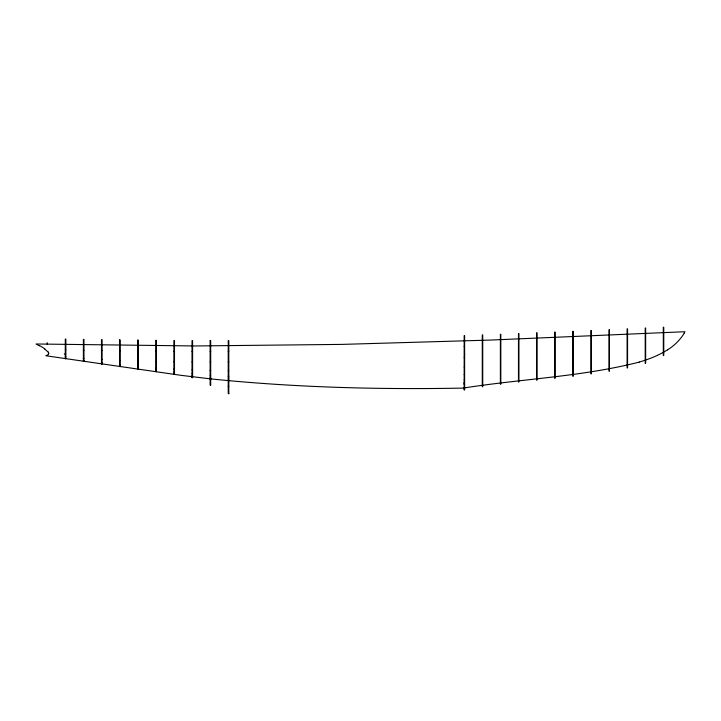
<?xml version="1.0" encoding="UTF-8"?>
<svg xmlns="http://www.w3.org/2000/svg" width="721" height="721" viewBox="0 0 721 721"><rect width="100%" height="100%" fill="white"/><g stroke="black" fill="none" stroke-linecap="round" stroke-linejoin="round"><path stroke-width="1.08" d="M192.011 377.687L192.011 340.691L192.597 340.691L192.597 377.759L192.011 377.038M464.162 384.167L464.621 384.275M464.162 384.032L464.162 382.292M464.162 379.913L464.621 380.03M464.162 374.56L464.621 374.65M464.621 355.002L464.621 354.272M684.184 332.994L684.95 331.714L490.695 340.06L341.853 344.395L195.418 345.963L36.05 343.989L39.448 345.873M48.397 354.66L46.55 355.381M667.529 349.811L664.771 351.497A87.962 87.962 0 0 1 659.832 354.164L657.507 355.291M639.275 362.095C581.613 376.813 521.752 378.831 463.143 388.096C378.813 389.682 294.384 387.492 210.442 378.858M464.621 387.231L464.162 387.294M464.162 389.25L464.621 389.187M464.162 388.042L464.621 387.988M464.162 367.025L464.621 366.989M464.162 357.183L464.621 357.165M155.808 340.411L156.385 340.393L156.385 371.657L155.808 371.603L155.808 340.384M137.702 340.186L138.279 340.168L138.279 366.809M210.117 340.736L210.694 340.718L210.694 385.212M119.596 339.942L120.173 339.933L120.173 366.502M228.224 351.217L228.8 351.217M210.117 351.325L210.694 351.316M192.011 351.361L192.597 351.352M228.8 393.396L228.224 393.396L228.224 340.682L228.8 340.682L228.8 377.281M464.162 346.44L464.621 346.44M173.914 351.298L174.491 351.298M155.808 351.154L156.385 351.154M210.694 385.05L210.117 385.05L210.117 340.718M137.702 350.956L138.279 350.965M228.224 386.672L228.8 386.681M119.596 350.73L120.173 350.739M101.49 350.478L102.076 350.496M228.224 361.951L228.8 361.969M83.384 350.19L83.969 350.208M210.117 362.005L210.694 362.023M192.011 361.96L192.597 361.987M65.287 349.847L65.863 349.874M173.914 361.789L174.491 361.825M228.224 370.873L228.8 370.918M155.808 361.482L156.385 361.527M210.117 370.522L210.694 370.567M228.224 376.236L228.8 376.281M228.224 378.913L228.8 378.976M137.702 361.023L138.279 361.077M210.956 378.913L181.377 375.38L45.783 355.741M192.011 369.918L192.597 369.981M210.117 375.181L210.694 375.244M210.694 377.498L210.117 377.308M119.596 360.383L120.173 360.446M173.914 369.008L174.491 369.08M192.011 373.775L192.597 373.848M192.011 375.686L192.597 375.758M155.808 367.791L156.385 367.863M173.914 372.063L174.491 372.144M210.117 379.003L210.694 379.075M137.702 366.304L138.279 366.376M228.224 380.751L228.8 380.823M173.914 373.685L174.491 373.766M101.49 359.482L102.076 359.563M119.596 364.583L120.173 364.664M155.808 370.152L156.385 370.233M137.702 368.125L138.279 368.206M120.173 366.665L119.596 366.583L119.596 339.924M101.49 362.663L102.076 362.744M119.596 365.98L120.173 366.061M155.808 371.477L156.385 371.558M192.011 376.867L192.597 376.948M83.384 360.563L83.969 360.644M102.076 364.087L101.49 364.006L101.49 339.663L102.076 339.672L102.076 363.754L101.49 363.708M65.287 358.301L65.863 358.382M83.969 361.464L83.384 361.374L83.384 339.393L83.969 339.402L83.969 360.96M83.384 358.274L83.969 358.355M65.863 358.806L65.287 358.725L65.287 339.095L65.863 339.104L65.863 358.274M65.287 356.724L65.863 356.814M174.491 369.431L174.491 340.582L173.914 340.591L173.914 374.343L174.491 374.406M173.914 374.343L174.491 374.442M44.675 349.09L48.352 352.172M663.771 327.334L663.771 355.435M663.311 327.136L663.311 355.678M645.665 328.172L645.665 363.159M645.205 328.001L645.205 363.303M627.558 328.992L627.558 367.854M627.099 328.839L627.099 367.944M609.452 329.794L609.452 371.117M608.993 329.677L608.993 371.189M591.355 330.579L591.355 373.811M590.896 330.488L590.896 373.875M573.249 331.336L573.249 376.164M572.789 331.29L572.789 376.218M555.143 332.084L555.143 378.174M554.683 332.093L554.683 378.228M537.037 332.823L537.037 380.021M536.577 332.841L536.577 380.066M518.931 333.544L518.931 381.923M518.471 333.562L518.471 352.975M518.471 353.209L518.471 366.079M518.471 366.34L518.471 381.968M500.825 334.256L500.825 384.077M500.374 334.274L500.374 344.458M500.374 344.593L500.374 384.14M482.728 334.95L482.728 386.708M482.268 334.968L482.268 386.771M464.621 389.899L464.621 335.635L464.162 335.644L464.162 389.989M228.8 377.534L228.8 393.864M174.491 369.657L174.491 373.009M174.491 373.172L174.491 374.217M138.279 366.989L138.279 368.386M137.702 340.159L137.702 369.125M47.18 342.673L47.18 344.142M64.899 354.029A26.938 1.045 2.5 0 1 64.304 354.002M48.487 353.515A10.896 3.794 53.6 0 1 48.325 354.444M48.19 352.145A4.038 1.523 35.9 0 1 48.902 353.47M39.556 345.611A38.573 17.484 30.6 0 1 44.9 348.847M684.328 333.084A51.822 51.822 0 0 1 667.565 349.865M657.525 355.336A130.339 130.339 0 0 1 639.257 362.05M138.279 369.161L137.702 369.08L138.279 369.197"/></g></svg>
